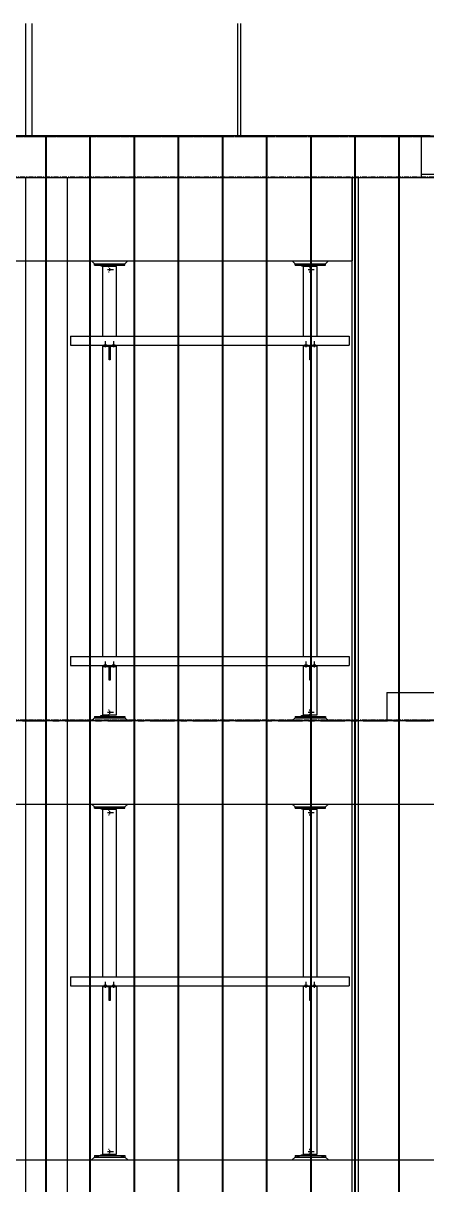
# Model space of a CAD drawing. Header units: millimetres. Extents: x -153298 to 620751, y -313239 to 250031.
# Drawn here: x 36983 to 39885, y 22992 to 31333 of the extents above; entities that cross this region are included whole.
import ezdxf

# ---------------------------------------------------------------- set-up
doc = ezdxf.new("R2010")
doc.units = ezdxf.units.MM
for name, pattern in [('CENTER', [2, 1.25, -0.25, 0.25, -0.25]), ('HIDDEN', [0.375, 0.25, -0.125]), ('TA_GL_000.70000', [1.925, 0.7, -0.175, 0.175, -0.175, 0.7]), ('XKITLINE00', [0]), ('XKITLINE02', [4, 2, -2])]:
    doc.linetypes.add(name, pattern=pattern)
doc.layers.get('DEFPOINTS').update_dxf_attribs({"color": 250})
for name, color, linetype in [('000 - 0_SYM_DWG_GRIDLINE_MAIN_COLOR_251', 251, 'Continuous'), ('000 - GRID', 251, 'CENTER'), ('HATCH', 7, 'Continuous'), ('S-DIM', 7, 'Continuous')]:
    doc.layers.add(name, color=color, linetype=linetype)
doc.layers.add('Bolt', color=1, linetype='Continuous', lineweight=0)
doc.layers.add('Part', color=2, linetype='Continuous', lineweight=0)
doc.styles.add('ROMANS', font='arial.ttf', dxfattribs={"width": 0.85})
doc.styles.add('TA', font='', dxfattribs={"height": 4.5})
doc.styles.get('TA').set_extended_font_data('Cordia New')
doc.dimstyles.new('Dim-Cen', dxfattribs={"dimtxt": 3, "dimasz": 1, "dimexe": 0, "dimexo": 2.5, "dimgap": 1.5, "dimtad": 1, "dimdec": 0, "dimzin": 1, "dimdsep": 46, "dimtxsty": 'ROMANS', "dimblk": 'CEN1', "dimcen": 0.09, "dimclrd": 1, "dimclre": 250, "dimclrt": 3, "dimadec": 0, "dimazin": 0, "dimtfac": 1, "dimtdec": 0, "dimtofl": 0, "dimtmove": 2, "dimatfit": 3, "dimfxl": 1, "dimtfill": 1, "dimtfillclr": 256, "dimtolj": 1, "dimtzin": 0, "dimarcsym": 0})

# ---------------------------------------------------------------- blocks, each defined once
blk = doc.blocks.new('*A13041267')
at = {"layer": 'Part', "linetype": 'XKITLINE00', "lineweight": 0}
for p, q in [((367.977891, 10.42254), (398.857909, 10.42254)), ((367.977891, 10.42254), (367.977891, 8.82254)), ((367.977891, 8.82254), (398.857909, 8.82254))]:
    blk.add_line(p, q, dxfattribs=at)
blk = doc.blocks.new('*A13051268')
at = {"layer": 'Part', "linetype": 'XKITLINE00', "lineweight": 0}
for p, q in [((301.057888, 8.822545), (398.857909, 8.822545)), ((301.057888, 4.022545), (398.857909, 4.022545))]:
    blk.add_line(p, q, dxfattribs=at)
blk = doc.blocks.new('*A13131273')
at = {"layer": 'Part', "linetype": 'XKITLINE00', "lineweight": 0}
blk.add_line((301.057888, -16.417455), (516.657888, -16.417455), dxfattribs=at)
blk = doc.blocks.new('*A13431303')
at = {"layer": 'Part', "linetype": 'XKITLINE00', "lineweight": 0}
for p, q in [((366.347884, -20.634477), (366.347884, 40.022545)), ((366.347884, 40.022545), (371.147884, 40.022545))]:
    blk.add_line(p, q, dxfattribs=at)
blk = doc.blocks.new('*A13441304')
at = {"layer": 'Part', "linetype": 'XKITLINE00', "lineweight": 0}
for p, q in [((369.977907, 42.422545), (296.257891, 42.422545)), ((369.977907, 40.022545), (369.977907, 42.422545)), ((296.257891, 40.022545), (369.977907, 40.022545))]:
    blk.add_line(p, q, dxfattribs=at)
blk = doc.blocks.new('*A13451305')
at = {"layer": 'Part', "linetype": 'XKITLINE00', "lineweight": 0}
for p, q in [((301.057888, 40.022545), (301.057888, 35.222545)), ((301.057888, 40.022545), (365.977888, 40.022545)), ((365.977888, 40.022545), (365.977888, 35.222545)), ((301.057888, 35.222545), (365.977888, 35.222545))]:
    blk.add_line(p, q, dxfattribs=at)
blk = doc.blocks.new('*A13501309')
at = {"layer": 'Part', "linetype": 'XKITLINE00', "lineweight": 0}
for p, q in [((365.977888, -19.280042), (365.977888, 40.022545)), ((365.977888, 40.022545), (370.777888, 40.022545)), ((370.777888, -20.634477), (370.777888, 40.022545)), ((370.777888, -24.857455), (370.777888, -21.864234)), ((365.977888, -23.217436), (365.977888, -22.680042)), ((365.977888, -24.857455), (365.977888, -23.297436))]:
    blk.add_line(p, q, dxfattribs=at)
blk = doc.blocks.new('*A13511310')
at = {"layer": 'Part', "linetype": 'XKITLINE00', "lineweight": 0}
for p, q in [((347.209888, -20.634477), (347.209888, 40.022545)), ((347.209888, 40.022545), (349.609888, 40.022545)), ((349.609888, -20.634477), (349.609888, 40.022545)), ((347.209888, -24.857455), (347.209888, -21.864234)), ((349.609888, -24.857455), (349.609888, -21.864234))]:
    blk.add_line(p, q, dxfattribs=at)
blk = doc.blocks.new('*A13601319')
at = {"layer": 'Part', "linetype": 'XKITLINE00', "lineweight": 0}
for p, q in [((351.629926, -5.897455), (351.629926, 3.702545)), ((352.429926, 3.702545), (351.629926, 3.702545)), ((352.429926, -5.897455), (352.429926, 3.702545)), ((351.629926, -16.097455), (351.629926, -6.465455)), ((352.429926, -16.097455), (352.429926, -6.465455)), ((351.629926, -16.097455), (352.429926, -16.097455))]:
    blk.add_line(p, q, dxfattribs=at)
blk = doc.blocks.new('*A13651324')
at = {"layer": 'Bolt'}
for points in [[(351.734, -6.417), (351.734, -6.369), (351.846, -6.369), (351.846, -6.417)], [(351.734, -6.465), (351.734, -6.417), (351.846, -6.417), (351.846, -6.465)], [(352.214, -6.417), (352.214, -6.369), (352.326, -6.369), (352.326, -6.417)], [(352.214, -6.465), (352.214, -6.417), (352.326, -6.417), (352.326, -6.465)]]:
    blk.add_hatch(color=256, dxfattribs=at).paths.add_polyline_path(points, flags=17)
at = {"layer": 'Bolt', "linetype": 'XKITLINE00', "lineweight": 0}
for p, q in [((351.734, -6.417), (351.734, -6.369)), ((351.734, -6.465), (351.734, -6.417)), ((351.79, -6.529), (351.79, -6.185)), ((351.846, -6.417), (351.846, -6.369)), ((351.846, -6.465), (351.846, -6.417)), ((352.214, -6.417), (352.214, -6.369)), ((352.214, -6.465), (352.214, -6.417)), ((352.27, -6.529), (352.27, -6.185)), ((352.326, -6.417), (352.326, -6.369)), ((352.326, -6.465), (352.326, -6.417))]:
    blk.add_line(p, q, dxfattribs=at)
blk = doc.blocks.new('*A13661325')
at = {"layer": 'Part', "linetype": 'XKITLINE00', "lineweight": 0}
for p, q in [((352.005926, -6.465455), (352.053926, -6.465455)), ((352.005926, -7.265455), (352.005926, -6.465455)), ((352.053926, -6.465455), (352.053926, -7.265455)), ((352.005926, -6.705455), (352.053926, -6.705455)), ((352.053926, -7.265455), (352.005926, -7.265455))]:
    blk.add_line(p, q, dxfattribs=at)
blk = doc.blocks.new('*A13671326')
at = {"layer": 'Part', "linetype": 'XKITLINE00', "lineweight": 0}
for p, q in [((351.629926, -6.465455), (351.629926, -6.417455)), ((351.629926, -6.465455), (352.429926, -6.465455)), ((352.429926, -6.465455), (352.429926, -6.417455))]:
    blk.add_line(p, q, dxfattribs=at)
blk = doc.blocks.new('*A13681327')
at = {"layer": 'Part', "linetype": 'XKITLINE00', "lineweight": 0}
for p, q in [((363.177888, -5.897455), (363.177888, 3.702545)), ((363.977888, 3.702545), (363.177888, 3.702545)), ((363.977888, -5.897455), (363.977888, 3.702545)), ((363.177888, -16.097455), (363.177888, -6.465455)), ((363.977888, -16.097455), (363.977888, -6.465455)), ((363.177888, -16.097455), (363.977888, -16.097455))]:
    blk.add_line(p, q, dxfattribs=at)
blk = doc.blocks.new('*A13841343')
at = {"layer": 'Part', "linetype": 'XKITLINE00', "lineweight": 0}
for p, q in [((362.697888, -16.177455), (364.457888, -16.177455)), ((362.697888, -16.177455), (362.697888, -16.257455)), ((362.697888, -16.257455), (364.457888, -16.257455)), ((364.457888, -16.177455), (364.457888, -16.257455))]:
    blk.add_line(p, q, dxfattribs=at)
blk = doc.blocks.new('*A13851344')
at = {"layer": 'Part', "linetype": 'XKITLINE00', "lineweight": 0}
for p, q in [((362.537888, -16.417455), (362.697888, -16.257455)), ((362.697888, -16.257455), (364.457888, -16.257455)), ((364.457888, -16.257455), (364.617888, -16.417455))]:
    blk.add_line(p, q, dxfattribs=at)
blk = doc.blocks.new('*A13861345')
at = {"layer": 'Part', "linetype": 'XKITLINE00', "lineweight": 0}
for p, q in [((363.073888, -16.177455), (363.073888, -16.137455)), ((363.073888, -16.137455), (363.513888, -16.137455)), ((363.513888, -16.137455), (363.513888, -16.097455)), ((363.553888, -16.177455), (363.553888, -16.097455))]:
    blk.add_line(p, q, dxfattribs=at)
blk = doc.blocks.new('*A13871346')
at = {"layer": 'Bolt', "linetype": 'XKITLINE02', "lineweight": 0}
for p, q in [((363.450528, -15.937455), (363.793888, -15.937455)), ((363.513888, -15.801455), (363.553888, -15.801455)), ((363.553888, -15.881455), (363.601888, -15.881455)), ((363.553888, -15.993455), (363.601888, -15.993455)), ((363.513888, -16.073455), (363.553888, -16.073455))]:
    blk.add_line(p, q, dxfattribs=at)
blk = doc.blocks.new('*A13881347')
at = {"layer": 'Bolt'}
for points in [[(362.802, -16.257), (362.802, -16.177), (362.914, -16.177), (362.914, -16.257)], [(364.242, -16.257), (364.242, -16.177), (364.354, -16.177), (364.354, -16.257)]]:
    blk.add_hatch(color=256, dxfattribs=at).paths.add_polyline_path(points, flags=17)
at = {"layer": 'Bolt', "linetype": 'XKITLINE00', "lineweight": 0}
for p, q in [((362.802, -16.177), (362.802, -16.257)), ((362.858, -16.177), (362.858, -16.257)), ((362.914, -16.177), (362.914, -16.257)), ((364.242, -16.177), (364.242, -16.257)), ((364.298, -16.177), (364.298, -16.257)), ((364.354, -16.177), (364.354, -16.257))]:
    blk.add_line(p, q, dxfattribs=at)
blk = doc.blocks.new('*A14091368')
at = {"layer": 'Bolt'}
for points in [[(363.282, -6.417), (363.282, -6.369), (363.394, -6.369), (363.394, -6.417)], [(363.282, -6.465), (363.282, -6.417), (363.394, -6.417), (363.394, -6.465)], [(363.762, -6.417), (363.762, -6.369), (363.874, -6.369), (363.874, -6.417)], [(363.762, -6.465), (363.762, -6.417), (363.874, -6.417), (363.874, -6.465)]]:
    blk.add_hatch(color=256, dxfattribs=at).paths.add_polyline_path(points, flags=17)
at = {"layer": 'Bolt', "linetype": 'XKITLINE00', "lineweight": 0}
for p, q in [((363.282, -6.417), (363.282, -6.369)), ((363.282, -6.465), (363.282, -6.417)), ((363.338, -6.529), (363.338, -6.185)), ((363.394, -6.417), (363.394, -6.369)), ((363.394, -6.465), (363.394, -6.417)), ((363.762, -6.417), (363.762, -6.369)), ((363.762, -6.465), (363.762, -6.417)), ((363.818, -6.529), (363.818, -6.185)), ((363.874, -6.417), (363.874, -6.369)), ((363.874, -6.465), (363.874, -6.417))]:
    blk.add_line(p, q, dxfattribs=at)
blk = doc.blocks.new('*A14101369')
at = {"layer": 'Part', "linetype": 'XKITLINE00', "lineweight": 0}
for p, q in [((363.553888, -6.465455), (363.601888, -6.465455)), ((363.553888, -7.265455), (363.553888, -6.465455)), ((363.601888, -6.465455), (363.601888, -7.265455)), ((363.553888, -6.705455), (363.601888, -6.705455)), ((363.601888, -7.265455), (363.553888, -7.265455))]:
    blk.add_line(p, q, dxfattribs=at)
blk = doc.blocks.new('*A14111370')
at = {"layer": 'Part', "linetype": 'XKITLINE00', "lineweight": 0}
for p, q in [((363.177888, -6.465455), (363.177888, -6.417455)), ((363.977888, -6.465455), (363.177888, -6.465455)), ((363.977888, -6.465455), (363.977888, -6.417455))]:
    blk.add_line(p, q, dxfattribs=at)
blk = doc.blocks.new('*A15951548')
at = {"layer": 'Part', "linetype": 'XKITLINE00', "lineweight": 0}
for p, q in [((351.149926, -16.177455), (352.909926, -16.177455)), ((351.149926, -16.177455), (351.149926, -16.257455)), ((351.149926, -16.257455), (352.909926, -16.257455)), ((352.909926, -16.177455), (352.909926, -16.257455))]:
    blk.add_line(p, q, dxfattribs=at)
blk = doc.blocks.new('*A15961549')
at = {"layer": 'Part', "linetype": 'XKITLINE00', "lineweight": 0}
for p, q in [((350.989926, -16.417455), (351.149926, -16.257455)), ((351.149926, -16.257455), (352.909926, -16.257455)), ((352.909926, -16.257455), (353.069926, -16.417455))]:
    blk.add_line(p, q, dxfattribs=at)
blk = doc.blocks.new('*A15971550')
at = {"layer": 'Part', "linetype": 'XKITLINE00', "lineweight": 0}
for p, q in [((351.525926, -16.177455), (351.525926, -16.137455)), ((351.525926, -16.137455), (351.965926, -16.137455)), ((351.965926, -16.137455), (351.965926, -16.097455)), ((352.005926, -16.177455), (352.005926, -16.097455))]:
    blk.add_line(p, q, dxfattribs=at)
blk = doc.blocks.new('*A15981551')
at = {"layer": 'Bolt', "linetype": 'XKITLINE02', "lineweight": 0}
for p, q in [((351.902566, -15.937455), (352.245926, -15.937455)), ((351.965926, -15.801455), (352.005926, -15.801455)), ((352.005926, -15.881455), (352.053926, -15.881455)), ((352.005926, -15.993455), (352.053926, -15.993455)), ((351.965926, -16.073455), (352.005926, -16.073455))]:
    blk.add_line(p, q, dxfattribs=at)
blk = doc.blocks.new('*A15991552')
at = {"layer": 'Bolt'}
for points in [[(351.254, -16.257), (351.254, -16.177), (351.366, -16.177), (351.366, -16.257)], [(352.694, -16.257), (352.694, -16.177), (352.806, -16.177), (352.806, -16.257)]]:
    blk.add_hatch(color=256, dxfattribs=at).paths.add_polyline_path(points, flags=17)
at = {"layer": 'Bolt', "linetype": 'XKITLINE00', "lineweight": 0}
for p, q in [((351.254, -16.177), (351.254, -16.257)), ((351.31, -16.177), (351.31, -16.257)), ((351.366, -16.177), (351.366, -16.257)), ((352.694, -16.177), (352.694, -16.257)), ((352.75, -16.177), (352.75, -16.257)), ((352.806, -16.177), (352.806, -16.257))]:
    blk.add_line(p, q, dxfattribs=at)
blk = doc.blocks.new('*A16511604')
at = {"layer": 'Part', "linetype": 'XKITLINE00', "lineweight": 0}
for p, q in [((347.569912, 42.422545), (347.569912, 48.874589)), ((359.409912, 42.422545), (359.409912, 48.874589))]:
    blk.add_line(p, q, dxfattribs=at)
blk = doc.blocks.new('*A16541607')
at = {"layer": 'Part', "linetype": 'XKITLINE00', "lineweight": 0}
for p, q in [((349.769888, 30.902545), (349.769888, 30.382545)), ((349.769888, 30.902545), (365.817888, 30.902545)), ((365.817888, 30.902545), (365.817888, 30.382545)), ((349.769888, 30.382545), (365.817888, 30.382545))]:
    blk.add_line(p, q, dxfattribs=at)
blk = doc.blocks.new('*A16551608')
at = {"layer": 'Part', "linetype": 'XKITLINE00', "lineweight": 0}
for p, q in [((349.769888, 12.502545), (349.769888, 11.982545)), ((349.769888, 12.502545), (365.817888, 12.502545)), ((365.817888, 12.502545), (365.817888, 11.982545)), ((349.769888, 11.982545), (365.817888, 11.982545))]:
    blk.add_line(p, q, dxfattribs=at)
blk = doc.blocks.new('*A16561609')
at = {"layer": 'Part', "linetype": 'XKITLINE00', "lineweight": 0}
for p, q in [((352.429926, 34.902545), (351.629926, 34.902545)), ((351.629926, 30.902545), (351.629926, 34.902545)), ((352.429926, 30.902545), (352.429926, 34.902545)), ((351.629926, 12.502545), (351.629926, 30.334545)), ((352.429926, 12.502545), (352.429926, 30.334545)), ((351.629926, 9.142545), (351.629926, 11.934545)), ((352.429926, 9.142545), (352.429926, 11.934545)), ((351.629926, 9.142545), (352.429926, 9.142545))]:
    blk.add_line(p, q, dxfattribs=at)
blk = doc.blocks.new('*A16581611')
at = {"layer": 'Part', "linetype": 'XKITLINE00', "lineweight": 0}
for p, q in [((351.149926, 34.982545), (351.149926, 35.062545)), ((351.149926, 35.062545), (352.909926, 35.062545)), ((351.149926, 34.982545), (352.909926, 34.982545)), ((352.909926, 34.982545), (352.909926, 35.062545))]:
    blk.add_line(p, q, dxfattribs=at)
blk = doc.blocks.new('*A16591612')
at = {"layer": 'Part', "linetype": 'XKITLINE00', "lineweight": 0}
for p, q in [((350.989926, 35.222545), (351.149926, 35.062545)), ((351.149926, 35.062545), (352.909926, 35.062545)), ((352.909926, 35.062545), (353.069926, 35.222545))]:
    blk.add_line(p, q, dxfattribs=at)
blk = doc.blocks.new('*A16601613')
at = {"layer": 'Part', "linetype": 'XKITLINE00', "lineweight": 0}
for p, q in [((351.525926, 34.982545), (351.525926, 34.942545)), ((351.525926, 34.942545), (351.965926, 34.942545)), ((351.965926, 34.942545), (351.965926, 34.902545)), ((352.005926, 34.902545), (352.005926, 34.982545))]:
    blk.add_line(p, q, dxfattribs=at)
blk = doc.blocks.new('*A16611614')
at = {"layer": 'Bolt', "linetype": 'XKITLINE02', "lineweight": 0}
for p, q in [((351.902566, 34.742545), (352.245926, 34.742545)), ((351.965926, 34.878545), (352.005926, 34.878545)), ((352.005926, 34.798545), (352.053926, 34.798545)), ((351.965926, 34.606545), (352.005926, 34.606545)), ((352.005926, 34.686545), (352.053926, 34.686545))]:
    blk.add_line(p, q, dxfattribs=at)
blk = doc.blocks.new('*A16651618')
at = {"layer": 'Bolt'}
for points in [[(351.734, 30.383), (351.734, 30.431), (351.846, 30.431), (351.846, 30.383)], [(351.734, 30.335), (351.734, 30.383), (351.846, 30.383), (351.846, 30.335)], [(352.214, 30.383), (352.214, 30.431), (352.326, 30.431), (352.326, 30.383)], [(352.214, 30.335), (352.214, 30.383), (352.326, 30.383), (352.326, 30.335)]]:
    blk.add_hatch(color=256, dxfattribs=at).paths.add_polyline_path(points, flags=17)
at = {"layer": 'Bolt', "linetype": 'XKITLINE00', "lineweight": 0}
for p, q in [((351.734, 30.383), (351.734, 30.431)), ((351.734, 30.335), (351.734, 30.383)), ((351.79, 30.271), (351.79, 30.615)), ((351.846, 30.383), (351.846, 30.431)), ((351.846, 30.335), (351.846, 30.383)), ((352.214, 30.383), (352.214, 30.431)), ((352.214, 30.335), (352.214, 30.383)), ((352.27, 30.271), (352.27, 30.615)), ((352.326, 30.383), (352.326, 30.431)), ((352.326, 30.335), (352.326, 30.383))]:
    blk.add_line(p, q, dxfattribs=at)
blk = doc.blocks.new('*A16661619')
at = {"layer": 'Part', "linetype": 'XKITLINE00', "lineweight": 0}
for p, q in [((352.005926, 30.334545), (352.053926, 30.334545)), ((352.005926, 29.534545), (352.005926, 30.334545)), ((352.005926, 30.094545), (352.053926, 30.094545)), ((352.053926, 30.334545), (352.053926, 29.534545)), ((352.053926, 29.534545), (352.005926, 29.534545))]:
    blk.add_line(p, q, dxfattribs=at)
blk = doc.blocks.new('*A16671620')
at = {"layer": 'Part', "linetype": 'XKITLINE00', "lineweight": 0}
for p, q in [((351.629926, 30.334545), (351.629926, 30.382545)), ((351.629926, 30.334545), (352.429926, 30.334545)), ((352.429926, 30.334545), (352.429926, 30.382545))]:
    blk.add_line(p, q, dxfattribs=at)
blk = doc.blocks.new('*A16731626')
at = {"layer": 'Bolt'}
for points in [[(351.254, 34.983), (351.254, 35.063), (351.366, 35.063), (351.366, 34.983)], [(352.694, 34.983), (352.694, 35.063), (352.806, 35.063), (352.806, 34.983)]]:
    blk.add_hatch(color=256, dxfattribs=at).paths.add_polyline_path(points, flags=17)
at = {"layer": 'Bolt', "linetype": 'XKITLINE00', "lineweight": 0}
for p, q in [((351.254, 34.983), (351.254, 35.063)), ((351.31, 34.983), (351.31, 35.063)), ((351.366, 34.983), (351.366, 35.063)), ((352.694, 34.983), (352.694, 35.063)), ((352.75, 34.983), (352.75, 35.063)), ((352.806, 34.983), (352.806, 35.063))]:
    blk.add_line(p, q, dxfattribs=at)
blk = doc.blocks.new('*A16751628')
at = {"layer": 'Part', "linetype": 'XKITLINE00', "lineweight": 0}
for p, q in [((363.977888, 34.902545), (363.177888, 34.902545)), ((363.177888, 30.902545), (363.177888, 34.902545)), ((363.977888, 30.902545), (363.977888, 34.902545)), ((363.177888, 12.502545), (363.177888, 30.334545)), ((363.977888, 12.502545), (363.977888, 30.334545)), ((363.177888, 9.142545), (363.177888, 11.934545)), ((363.977888, 9.142545), (363.977888, 11.934545)), ((363.177888, 9.142545), (363.977888, 9.142545))]:
    blk.add_line(p, q, dxfattribs=at)
blk = doc.blocks.new('*A16761629')
at = {"layer": 'Part', "linetype": 'XKITLINE00', "lineweight": 0}
for p, q in [((362.697888, 9.062545), (364.457888, 9.062545)), ((362.697888, 9.062545), (362.697888, 8.982545)), ((362.697888, 8.982545), (364.457888, 8.982545)), ((364.457888, 9.062545), (364.457888, 8.982545))]:
    blk.add_line(p, q, dxfattribs=at)
blk = doc.blocks.new('*A16771630')
at = {"layer": 'Part', "linetype": 'XKITLINE00', "lineweight": 0}
for p, q in [((362.537888, 8.822545), (362.697888, 8.982545)), ((362.697888, 8.982545), (364.457888, 8.982545)), ((364.457888, 8.982545), (364.617888, 8.822545))]:
    blk.add_line(p, q, dxfattribs=at)
blk = doc.blocks.new('*A16781631')
at = {"layer": 'Part', "linetype": 'XKITLINE00', "lineweight": 0}
for p, q in [((363.073888, 9.062545), (363.073888, 9.102545)), ((363.073888, 9.102545), (363.513888, 9.102545)), ((363.513888, 9.102545), (363.513888, 9.142545)), ((363.553888, 9.062545), (363.553888, 9.142545))]:
    blk.add_line(p, q, dxfattribs=at)
blk = doc.blocks.new('*A16791632')
at = {"layer": 'Bolt', "linetype": 'XKITLINE02', "lineweight": 0}
for p, q in [((363.513888, 9.438545), (363.553888, 9.438545)), ((363.553888, 9.358545), (363.601888, 9.358545)), ((363.450528, 9.302545), (363.793888, 9.302545)), ((363.513888, 9.166545), (363.553888, 9.166545)), ((363.553888, 9.246545), (363.601888, 9.246545))]:
    blk.add_line(p, q, dxfattribs=at)
blk = doc.blocks.new('*A16801633')
at = {"layer": 'Bolt'}
for points in [[(362.802, 8.983), (362.802, 9.063), (362.914, 9.063), (362.914, 8.983)], [(364.242, 8.983), (364.242, 9.063), (364.354, 9.063), (364.354, 8.983)]]:
    blk.add_hatch(color=256, dxfattribs=at).paths.add_polyline_path(points, flags=17)
at = {"layer": 'Bolt', "linetype": 'XKITLINE00', "lineweight": 0}
for p, q in [((362.802, 9.063), (362.802, 8.983)), ((362.858, 9.063), (362.858, 8.983)), ((362.914, 9.063), (362.914, 8.983)), ((364.242, 9.063), (364.242, 8.983)), ((364.298, 9.063), (364.298, 8.983)), ((364.354, 9.063), (364.354, 8.983))]:
    blk.add_line(p, q, dxfattribs=at)
blk = doc.blocks.new('*A16831636')
at = {"layer": 'Bolt'}
for points in [[(363.282, 11.983), (363.282, 12.031), (363.394, 12.031), (363.394, 11.983)], [(363.762, 11.983), (363.762, 12.031), (363.874, 12.031), (363.874, 11.983)], [(363.282, 11.935), (363.282, 11.983), (363.394, 11.983), (363.394, 11.935)], [(363.762, 11.935), (363.762, 11.983), (363.874, 11.983), (363.874, 11.935)]]:
    blk.add_hatch(color=256, dxfattribs=at).paths.add_polyline_path(points, flags=17)
at = {"layer": 'Bolt', "linetype": 'XKITLINE00', "lineweight": 0}
for p, q in [((363.282, 11.983), (363.282, 12.031)), ((363.338, 11.871), (363.338, 12.215)), ((363.394, 11.983), (363.394, 12.031)), ((363.762, 11.983), (363.762, 12.031)), ((363.818, 11.871), (363.818, 12.215)), ((363.874, 11.983), (363.874, 12.031)), ((363.282, 11.935), (363.282, 11.983)), ((363.394, 11.935), (363.394, 11.983)), ((363.762, 11.935), (363.762, 11.983)), ((363.874, 11.935), (363.874, 11.983))]:
    blk.add_line(p, q, dxfattribs=at)
blk = doc.blocks.new('*A16841637')
at = {"layer": 'Part', "linetype": 'XKITLINE00', "lineweight": 0}
for p, q in [((363.553888, 11.934545), (363.601888, 11.934545)), ((363.553888, 11.134545), (363.553888, 11.934545)), ((363.553888, 11.694545), (363.601888, 11.694545)), ((363.601888, 11.934545), (363.601888, 11.134545)), ((363.601888, 11.134545), (363.553888, 11.134545))]:
    blk.add_line(p, q, dxfattribs=at)
blk = doc.blocks.new('*A16851638')
at = {"layer": 'Part', "linetype": 'XKITLINE00', "lineweight": 0}
for p, q in [((363.177888, 11.934545), (363.177888, 11.982545)), ((363.977888, 11.934545), (363.177888, 11.934545)), ((363.977888, 11.934545), (363.977888, 11.982545))]:
    blk.add_line(p, q, dxfattribs=at)
blk = doc.blocks.new('*A16891642')
at = {"layer": 'Part', "linetype": 'XKITLINE00', "lineweight": 0}
for p, q in [((362.697888, 34.982545), (362.697888, 35.062545)), ((362.697888, 35.062545), (364.457888, 35.062545)), ((362.697888, 34.982545), (364.457888, 34.982545)), ((364.457888, 34.982545), (364.457888, 35.062545))]:
    blk.add_line(p, q, dxfattribs=at)
blk = doc.blocks.new('*A16901643')
at = {"layer": 'Part', "linetype": 'XKITLINE00', "lineweight": 0}
for p, q in [((362.537888, 35.222545), (362.697888, 35.062545)), ((362.697888, 35.062545), (364.457888, 35.062545)), ((364.457888, 35.062545), (364.617888, 35.222545))]:
    blk.add_line(p, q, dxfattribs=at)
blk = doc.blocks.new('*A16911644')
at = {"layer": 'Part', "linetype": 'XKITLINE00', "lineweight": 0}
for p, q in [((363.073888, 34.982545), (363.073888, 34.942545)), ((363.073888, 34.942545), (363.513888, 34.942545)), ((363.513888, 34.942545), (363.513888, 34.902545)), ((363.553888, 34.902545), (363.553888, 34.982545))]:
    blk.add_line(p, q, dxfattribs=at)
blk = doc.blocks.new('*A16921645')
at = {"layer": 'Bolt', "linetype": 'XKITLINE02', "lineweight": 0}
for p, q in [((363.450528, 34.742545), (363.793888, 34.742545)), ((363.513888, 34.878545), (363.553888, 34.878545)), ((363.553888, 34.798545), (363.601888, 34.798545)), ((363.513888, 34.606545), (363.553888, 34.606545)), ((363.553888, 34.686545), (363.601888, 34.686545))]:
    blk.add_line(p, q, dxfattribs=at)
blk = doc.blocks.new('*A16931646')
at = {"layer": 'Bolt'}
for points in [[(362.802, 34.983), (362.802, 35.063), (362.914, 35.063), (362.914, 34.983)], [(364.242, 34.983), (364.242, 35.063), (364.354, 35.063), (364.354, 34.983)]]:
    blk.add_hatch(color=256, dxfattribs=at).paths.add_polyline_path(points, flags=17)
at = {"layer": 'Bolt', "linetype": 'XKITLINE00', "lineweight": 0}
for p, q in [((362.802, 34.983), (362.802, 35.063)), ((362.858, 34.983), (362.858, 35.063)), ((362.914, 34.983), (362.914, 35.063)), ((364.242, 34.983), (364.242, 35.063)), ((364.298, 34.983), (364.298, 35.063)), ((364.354, 34.983), (364.354, 35.063))]:
    blk.add_line(p, q, dxfattribs=at)
blk = doc.blocks.new('*A16941647')
at = {"layer": 'Bolt'}
for points in [[(363.282, 30.383), (363.282, 30.431), (363.394, 30.431), (363.394, 30.383)], [(363.282, 30.335), (363.282, 30.383), (363.394, 30.383), (363.394, 30.335)], [(363.762, 30.383), (363.762, 30.431), (363.874, 30.431), (363.874, 30.383)], [(363.762, 30.335), (363.762, 30.383), (363.874, 30.383), (363.874, 30.335)]]:
    blk.add_hatch(color=256, dxfattribs=at).paths.add_polyline_path(points, flags=17)
at = {"layer": 'Bolt', "linetype": 'XKITLINE00', "lineweight": 0}
for p, q in [((363.282, 30.383), (363.282, 30.431)), ((363.282, 30.335), (363.282, 30.383)), ((363.338, 30.271), (363.338, 30.615)), ((363.394, 30.383), (363.394, 30.431)), ((363.394, 30.335), (363.394, 30.383)), ((363.762, 30.383), (363.762, 30.431)), ((363.762, 30.335), (363.762, 30.383)), ((363.818, 30.271), (363.818, 30.615)), ((363.874, 30.383), (363.874, 30.431)), ((363.874, 30.335), (363.874, 30.383))]:
    blk.add_line(p, q, dxfattribs=at)
blk = doc.blocks.new('*A16951648')
at = {"layer": 'Part', "linetype": 'XKITLINE00', "lineweight": 0}
for p, q in [((363.553888, 30.334545), (363.601888, 30.334545)), ((363.553888, 29.534545), (363.553888, 30.334545)), ((363.553888, 30.094545), (363.601888, 30.094545)), ((363.601888, 30.334545), (363.601888, 29.534545)), ((363.601888, 29.534545), (363.553888, 29.534545))]:
    blk.add_line(p, q, dxfattribs=at)
blk = doc.blocks.new('*A16961649')
at = {"layer": 'Part', "linetype": 'XKITLINE00', "lineweight": 0}
for p, q in [((363.177888, 30.334545), (363.177888, 30.382545)), ((363.977888, 30.334545), (363.177888, 30.334545)), ((363.977888, 30.334545), (363.977888, 30.382545))]:
    blk.add_line(p, q, dxfattribs=at)
blk = doc.blocks.new('*A17071660')
at = {"layer": 'Part', "linetype": 'XKITLINE00', "lineweight": 0}
for p, q in [((349.769888, -5.897455), (349.769888, -6.417455)), ((349.769888, -5.897455), (365.817888, -5.897455)), ((365.817888, -5.897455), (365.817888, -6.417455)), ((349.769888, -6.417455), (365.817888, -6.417455))]:
    blk.add_line(p, q, dxfattribs=at)
blk = doc.blocks.new('*A17131666')
at = {"layer": 'Part', "linetype": 'XKITLINE00', "lineweight": 0}
for p, q in [((351.149926, 3.782545), (351.149926, 3.862545)), ((351.149926, 3.862545), (352.909926, 3.862545)), ((351.149926, 3.782545), (352.909926, 3.782545)), ((352.909926, 3.782545), (352.909926, 3.862545))]:
    blk.add_line(p, q, dxfattribs=at)
blk = doc.blocks.new('*A17141667')
at = {"layer": 'Part', "linetype": 'XKITLINE00', "lineweight": 0}
for p, q in [((350.989926, 4.022545), (351.149926, 3.862545)), ((352.909926, 3.862545), (353.069926, 4.022545)), ((351.149926, 3.862545), (352.909926, 3.862545))]:
    blk.add_line(p, q, dxfattribs=at)
blk = doc.blocks.new('*A17151668')
at = {"layer": 'Part', "linetype": 'XKITLINE00', "lineweight": 0}
for p, q in [((351.525926, 3.782545), (351.525926, 3.742545)), ((351.525926, 3.742545), (351.965926, 3.742545)), ((351.965926, 3.742545), (351.965926, 3.702545)), ((352.005926, 3.702545), (352.005926, 3.782545))]:
    blk.add_line(p, q, dxfattribs=at)
blk = doc.blocks.new('*A17161669')
at = {"layer": 'Bolt', "linetype": 'XKITLINE02', "lineweight": 0}
for p, q in [((351.902566, 3.542545), (352.245926, 3.542545)), ((351.965926, 3.678545), (352.005926, 3.678545)), ((351.965926, 3.406545), (352.005926, 3.406545)), ((352.005926, 3.598545), (352.053926, 3.598545)), ((352.005926, 3.486545), (352.053926, 3.486545))]:
    blk.add_line(p, q, dxfattribs=at)
blk = doc.blocks.new('*A17171670')
at = {"layer": 'Bolt'}
for points in [[(351.254, 3.783), (351.254, 3.863), (351.366, 3.863), (351.366, 3.783)], [(352.694, 3.783), (352.694, 3.863), (352.806, 3.863), (352.806, 3.783)]]:
    blk.add_hatch(color=256, dxfattribs=at).paths.add_polyline_path(points, flags=17)
at = {"layer": 'Bolt', "linetype": 'XKITLINE00', "lineweight": 0}
for p, q in [((351.254, 3.783), (351.254, 3.863)), ((351.31, 3.783), (351.31, 3.863)), ((351.366, 3.783), (351.366, 3.863)), ((352.694, 3.783), (352.694, 3.863)), ((352.75, 3.783), (352.75, 3.863)), ((352.806, 3.783), (352.806, 3.863))]:
    blk.add_line(p, q, dxfattribs=at)
blk = doc.blocks.new('*A17361689')
at = {"layer": 'Part', "linetype": 'XKITLINE00', "lineweight": 0}
for p, q in [((351.149926, 9.062545), (352.909926, 9.062545)), ((351.149926, 9.062545), (351.149926, 8.982545)), ((351.149926, 8.982545), (352.909926, 8.982545)), ((352.909926, 9.062545), (352.909926, 8.982545))]:
    blk.add_line(p, q, dxfattribs=at)
blk = doc.blocks.new('*A17371690')
at = {"layer": 'Part', "linetype": 'XKITLINE00', "lineweight": 0}
for p, q in [((350.989926, 8.822545), (351.149926, 8.982545)), ((351.149926, 8.982545), (352.909926, 8.982545)), ((352.909926, 8.982545), (353.069926, 8.822545))]:
    blk.add_line(p, q, dxfattribs=at)
blk = doc.blocks.new('*A17381691')
at = {"layer": 'Part', "linetype": 'XKITLINE00', "lineweight": 0}
for p, q in [((351.525926, 9.062545), (351.525926, 9.102545)), ((351.525926, 9.102545), (351.965926, 9.102545)), ((351.965926, 9.102545), (351.965926, 9.142545)), ((352.005926, 9.062545), (352.005926, 9.142545))]:
    blk.add_line(p, q, dxfattribs=at)
blk = doc.blocks.new('*A17391692')
at = {"layer": 'Bolt', "linetype": 'XKITLINE02', "lineweight": 0}
for p, q in [((351.965926, 9.438545), (352.005926, 9.438545)), ((352.005926, 9.358545), (352.053926, 9.358545)), ((351.902566, 9.302545), (352.245926, 9.302545)), ((351.965926, 9.166545), (352.005926, 9.166545)), ((352.005926, 9.246545), (352.053926, 9.246545))]:
    blk.add_line(p, q, dxfattribs=at)
blk = doc.blocks.new('*A17401693')
at = {"layer": 'Bolt'}
for points in [[(351.254, 8.983), (351.254, 9.063), (351.366, 9.063), (351.366, 8.983)], [(352.694, 8.983), (352.694, 9.063), (352.806, 9.063), (352.806, 8.983)]]:
    blk.add_hatch(color=256, dxfattribs=at).paths.add_polyline_path(points, flags=17)
at = {"layer": 'Bolt', "linetype": 'XKITLINE00', "lineweight": 0}
for p, q in [((351.254, 9.063), (351.254, 8.983)), ((351.31, 9.063), (351.31, 8.983)), ((351.366, 9.063), (351.366, 8.983)), ((352.694, 9.063), (352.694, 8.983)), ((352.75, 9.063), (352.75, 8.983)), ((352.806, 9.063), (352.806, 8.983))]:
    blk.add_line(p, q, dxfattribs=at)
blk = doc.blocks.new('*A17441697')
at = {"layer": 'Bolt'}
for points in [[(351.734, 11.983), (351.734, 12.031), (351.846, 12.031), (351.846, 11.983)], [(352.214, 11.983), (352.214, 12.031), (352.326, 12.031), (352.326, 11.983)], [(351.734, 11.935), (351.734, 11.983), (351.846, 11.983), (351.846, 11.935)], [(352.214, 11.935), (352.214, 11.983), (352.326, 11.983), (352.326, 11.935)]]:
    blk.add_hatch(color=256, dxfattribs=at).paths.add_polyline_path(points, flags=17)
at = {"layer": 'Bolt', "linetype": 'XKITLINE00', "lineweight": 0}
for p, q in [((351.734, 11.983), (351.734, 12.031)), ((351.79, 11.871), (351.79, 12.215)), ((351.846, 11.983), (351.846, 12.031)), ((352.214, 11.983), (352.214, 12.031)), ((352.27, 11.871), (352.27, 12.215)), ((352.326, 11.983), (352.326, 12.031)), ((351.734, 11.935), (351.734, 11.983)), ((351.846, 11.935), (351.846, 11.983)), ((352.214, 11.935), (352.214, 11.983)), ((352.326, 11.935), (352.326, 11.983))]:
    blk.add_line(p, q, dxfattribs=at)
blk = doc.blocks.new('*A17451698')
at = {"layer": 'Part', "linetype": 'XKITLINE00', "lineweight": 0}
for p, q in [((352.005926, 11.934545), (352.053926, 11.934545)), ((352.005926, 11.134545), (352.005926, 11.934545)), ((352.005926, 11.694545), (352.053926, 11.694545)), ((352.053926, 11.934545), (352.053926, 11.134545)), ((352.053926, 11.134545), (352.005926, 11.134545))]:
    blk.add_line(p, q, dxfattribs=at)
blk = doc.blocks.new('*A17461699')
at = {"layer": 'Part', "linetype": 'XKITLINE00', "lineweight": 0}
for p, q in [((351.629926, 11.934545), (351.629926, 11.982545)), ((351.629926, 11.934545), (352.429926, 11.934545)), ((352.429926, 11.934545), (352.429926, 11.982545))]:
    blk.add_line(p, q, dxfattribs=at)
blk = doc.blocks.new('*A17471700')
at = {"layer": 'Part', "linetype": 'XKITLINE00', "lineweight": 0}
blk.add_line((347.209907, 42.422545), (347.209907, 48.874589), dxfattribs=at)
blk = doc.blocks.new('*A17551708')
at = {"layer": 'Part', "linetype": 'XKITLINE00', "lineweight": 0}
for p, q in [((362.697888, 3.782545), (362.697888, 3.862545)), ((362.697888, 3.862545), (364.457888, 3.862545)), ((362.697888, 3.782545), (364.457888, 3.782545)), ((364.457888, 3.782545), (364.457888, 3.862545))]:
    blk.add_line(p, q, dxfattribs=at)
blk = doc.blocks.new('*A17561709')
at = {"layer": 'Part', "linetype": 'XKITLINE00', "lineweight": 0}
for p, q in [((362.537888, 4.022545), (362.697888, 3.862545)), ((364.457888, 3.862545), (364.617888, 4.022545)), ((362.697888, 3.862545), (364.457888, 3.862545))]:
    blk.add_line(p, q, dxfattribs=at)
blk = doc.blocks.new('*A17571710')
at = {"layer": 'Bolt'}
for points in [[(362.802, 3.783), (362.802, 3.863), (362.914, 3.863), (362.914, 3.783)], [(364.242, 3.783), (364.242, 3.863), (364.354, 3.863), (364.354, 3.783)]]:
    blk.add_hatch(color=256, dxfattribs=at).paths.add_polyline_path(points, flags=17)
at = {"layer": 'Bolt', "linetype": 'XKITLINE00', "lineweight": 0}
for p, q in [((362.802, 3.783), (362.802, 3.863)), ((362.858, 3.783), (362.858, 3.863)), ((362.914, 3.783), (362.914, 3.863)), ((364.242, 3.783), (364.242, 3.863)), ((364.298, 3.783), (364.298, 3.863)), ((364.354, 3.783), (364.354, 3.863))]:
    blk.add_line(p, q, dxfattribs=at)
blk = doc.blocks.new('*A17581711')
at = {"layer": 'Bolt', "linetype": 'XKITLINE02', "lineweight": 0}
for p, q in [((363.450528, 3.542545), (363.793888, 3.542545)), ((363.513888, 3.678545), (363.553888, 3.678545)), ((363.513888, 3.406545), (363.553888, 3.406545)), ((363.553888, 3.598545), (363.601888, 3.598545)), ((363.553888, 3.486545), (363.601888, 3.486545))]:
    blk.add_line(p, q, dxfattribs=at)
blk = doc.blocks.new('*A17591712')
at = {"layer": 'Part', "linetype": 'XKITLINE00', "lineweight": 0}
for p, q in [((363.073888, 3.782545), (363.073888, 3.742545)), ((363.073888, 3.742545), (363.513888, 3.742545)), ((363.513888, 3.742545), (363.513888, 3.702545)), ((363.553888, 3.702545), (363.553888, 3.782545))]:
    blk.add_line(p, q, dxfattribs=at)
blk = doc.blocks.new('*A17621715')
at = {"layer": 'Part', "linetype": 'XKITLINE00', "lineweight": 0}
for p, q in [((359.569912, 42.422545), (359.569912, 48.874589)), ((371.409912, 48.874589), (371.409912, 40.182545)), ((371.409912, 40.182545), (369.977907, 40.182545))]:
    blk.add_line(p, q, dxfattribs=at)
blk = doc.blocks.new('CEN1')
at = {"color": 1}
for p, q in [((1.5, 0), (-1.5, 0)), ((0, 1.5), (0, -1.5))]:
    blk.add_line(p, q, dxfattribs=at)
at = {"color": 3}
blk.add_circle((0, 0), 0.75, dxfattribs=at)
blk = doc.blocks.new('*D4870')
at = {"layer": 'DEFPOINTS', "color": 0, "transparency": 16777216}
for p in [(43632.8, 32391.8), (32232.8, 31166.7), (43632.8, 31166.7)]:
    blk.add_point(p, dxfattribs=at)
at = {"layer": 'S-DIM', "color": 250, "lineweight": -2, "transparency": 16777216}
for p, q in [((32232.8, 31291.7), (32232.8, 32391.8)), ((43632.8, 31291.7), (43632.8, 32391.8))]:
    blk.add_line(p, q, dxfattribs=at)
at = {"layer": 'S-DIM', "color": 1, "lineweight": -2, "transparency": 16777216}
blk.add_line((32282.8, 32391.8), (43582.8, 32391.8), dxfattribs=at)
at = {"layer": 'S-DIM', "color": 1, "lineweight": -2, "transparency": 16777216, "xscale": 50, "yscale": 50, "zscale": 50, "rotation": 180}
blk.add_blockref('CEN1', (32232.8, 32391.8), dxfattribs=at)
at = {"layer": 'S-DIM', "color": 1, "lineweight": -2, "transparency": 16777216, "xscale": 50, "yscale": 50, "zscale": 50}
blk.add_blockref('CEN1', (43632.8, 32391.8), dxfattribs=at)
at = {"layer": 'S-DIM', "color": 3, "transparency": 16777216, "insert": (37932.8, 32543.4), "char_height": 150, "attachment_point": 5, "style": 'ROMANS', "bg_fill": 3, "box_fill_scale": 1.1, "bg_fill_color": 256, "bg_fill_true_color": 13158600, "bg_fill_transparency": 0}
blk.add_mtext('\\A1;11400', dxfattribs=at)
blk = doc.blocks.new('*U6394')
at = {"layer": '000 - 0_SYM_DWG_GRIDLINE_MAIN_COLOR_251', "color": 0, "linetype": 'ByBlock', "ltscale": 5}
blk.add_line((20, 0), (-651.81, 0), dxfattribs=at)
at = {"style": 'TA', "flags": 1}
blk.add_attdef('LOCATION', (6, -6), '', height=4.5, rotation=270, dxfattribs=at)
blk = doc.blocks.new('W-1-PP19-ST-ENT1-1_20260610-094632_ELEVATION_1_DIMS')
at = {"layer": '000 - GRID', "linetype": 'TA_GL_000.70000', "xscale": 50.00000000000004, "yscale": 50.00000000000004, "zscale": 50.00000000000004, "rotation": 180}
for p in [(-2830, 113950), (-2830, 109750)]:
    blk.add_blockref('*U6394', p, dxfattribs=at)

msp = doc.modelspace()

# ---------------------------------------------------------------- hatches: boundary and pattern name
at = {"layer": 'HATCH'}
h = msp.add_hatch(dxfattribs=at)
h.set_pattern_fill('ANSI31', color=250, scale=100, angle=45)
h.paths.add_polyline_path([(30433.5472, 30522.6501), (43397.7713, 30522.6501), (43397.7713, 22125.8988), (30433.5472, 22125.8988)])

# ---------------------------------------------------------------- linework, layer by layer
at = {"color": 1, "linetype": 'CENTER', "ltscale": 30}
for p, q in [((59557.5016, 30225.8988), (24877.4489, 30225.8988)), ((59557.5016, 26325.8988), (24877.4489, 26325.8988))]:
    msp.add_line(p, q, dxfattribs=at)
at = {"color": 6, "linetype": 'HIDDEN', "ltscale": 20}
msp.add_lwpolyline([(30433.5472, 30522.6501), (43397.7713, 30522.6501), (43397.7713, 22125.8988), (30433.5472, 22125.8988)], close=True, dxfattribs=at)

# ---------------------------------------------------------------- block references
at = {"lineweight": 0, "xscale": 125, "yscale": 125, "zscale": 125}
for name in ['*A17471700', '*A16511604', '*A17621715', '*A13441304', '*A13451305', '*A13511310', '*A13501309', '*A13431303', '*A16591612', '*A16901643', '*A16581611', '*A16731626', '*A16601613', '*A16561609', '*A16611614', '*A16891642', '*A16931646', '*A16911644', '*A16751628', '*A16921645', '*A16541607', '*A16651618', '*A16941647', '*A16671620', '*A16661619', '*A16961649', '*A16951648', '*A16551608', '*A17461699', '*A17441697', '*A17451698', '*A16851638', '*A16831636', '*A16841637', '*A13041267', '*A17381691', '*A17391692', '*A16781631', '*A16791632', '*A13051268', '*A17371690', '*A17361689', '*A17401693', '*A16771630', '*A16761629', '*A16801633', '*A17141667', '*A17131666', '*A17171670', '*A17151668', '*A17561709', '*A17551708', '*A17571710', '*A17591712', '*A13601319', '*A17161669', '*A13681327', '*A17581711', '*A17071660', '*A13651324', '*A14091368', '*A13671326', '*A13661325', '*A14111370', '*A14101369', '*A15961549', '*A15951548', '*A15991552', '*A15971550', '*A15981551', '*A13851344', '*A13841343', '*A13881347', '*A13861345', '*A13871346', '*A13131273']:
    msp.add_blockref(name, (-6399.4671, 25223.0807), dxfattribs=at)

# ---------------------------------------------------------------- next in the draw order: dimensions: what is measured, and where the dimension line sits
at = {"layer": 'S-DIM'}
dim = msp.add_linear_dim(base=(43632.7713, 32391.8095), p1=(32232.7713, 31166.6885), p2=(43632.7713, 31166.6885), dimstyle='Dim-Cen', override={"dimscale": 50}, dxfattribs=at)
dim.commit()
dim.dimension.update_dxf_attribs({"geometry": '*D4870', "text_midpoint": (37932.7713, 32543.3954)})

# ---------------------------------------------------------------- next in the draw order: block references
at = {"color": 6}
msp.add_blockref('W-1-PP19-ST-ENT1-1_20260610-094632_ELEVATION_1_DIMS', (32232.7713, -83424.1012), dxfattribs=at)

doc.saveas('drawing.dxf')
